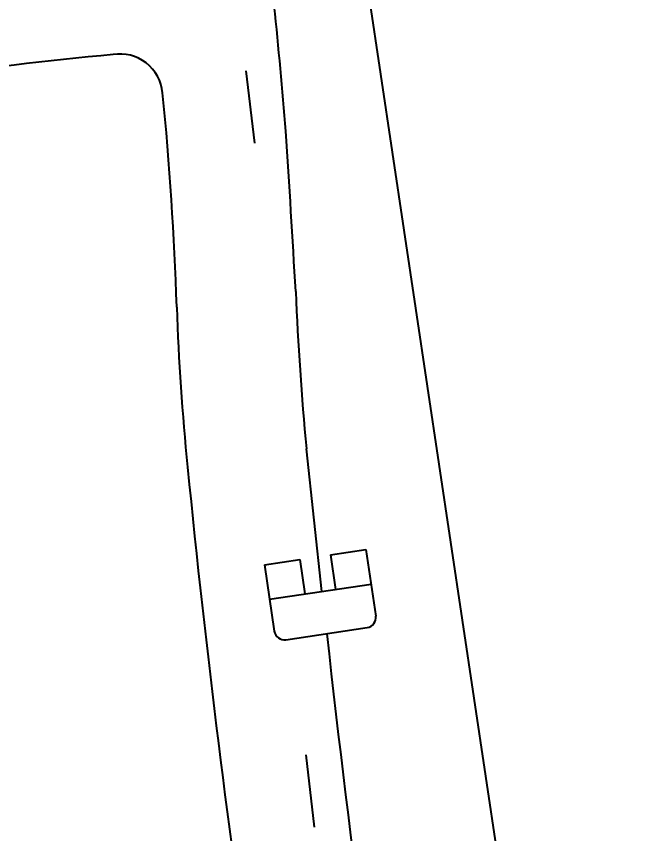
# Model space of a CAD drawing. Header units: inches. Extents: x 49 to 4147, y 45 to 8713.
# Drawn here: x 2930.97 to 2956.57, y 212.12 to 245.93 of the extents above; entities that cross this region are included whole.
import ezdxf

# ---------------------------------------------------------------- set-up
doc = ezdxf.new("R2010")
doc.units = ezdxf.units.IN
doc.header["$LTSCALE"] = 10
doc.header["$MEASUREMENT"] = 0
doc.layers.add('app-u4', color=7, linetype='Continuous')
doc.layers.add('dim-u4', color=7, linetype='Continuous')
doc.layers.get('0').off()
doc.styles.get("Standard").update_dxf_attribs({"font": 'arial.ttf'})
doc.dimstyles.get("Standard").update_dxf_attribs({"dimtxt": 12, "dimasz": 12, "dimexe": 0.18, "dimexo": 0.0625, "dimgap": 0.09, "dimtad": 0, "dimtih": 1, "dimtoh": 1, "dimdec": 3, "dimzin": 0, "dimdsep": 46, "dimlunit": 4, "dimtxsty": 'Standard', "dimcen": 0.09, "dimadec": 0, "dimazin": 0, "dimtfac": 1, "dimtdec": 3, "dimtofl": 0, "dimtmove": 0, "dimatfit": 3, "dimfxl": 1, "dimtolj": 1, "dimtzin": 0, "dimarcsym": 0})

# ---------------------------------------------------------------- blocks, each defined once
blk = doc.blocks.new('A$C21662515')
for p, q in [((31.544, 6.515), (29.212, 6.515)), ((30.335, 6.515), (30.335, 2.953)), ((31.544, 6.515), (31.544, 5.271)), ((22.272, 6.141), (24.802, 6.06)), ((28.859, 6.162), (28.859, 3.306)), ((31.544, 5.271), (30.335, 5.271)), ((30.335, 4.675), (35.317, 4.477)), ((46.075, 4.683), (48.605, 4.601)), ((31.544, 4.197), (30.335, 4.197)), ((31.544, 4.197), (31.544, 2.953)), ((31.544, 2.953), (29.212, 2.953)), ((1.263, 0), (64.737, 0))]:
    blk.add_line(p, q)
for centre, radius, start, end in [((-72.869, 16), 122.914, 356.77741, 3.22259), ((16.01, -383.602), 392.729, 87.18539, 90), ((48.357, 9.078), 1.494, 267.0706, 0.4852), ((31.119, -76.792), 85.548, 83.46939, 87.20209), ((54.345, 126.1), 118.67, 263.46939, 267.07058), ((29.212, 6.162), 0.353, 90, 180), ((11.142, -462.682), 467.745, 87.82929, 90.59039), ((29.969, -95.699), 100.318, 83.81948, 86.944), ((107.655, 740.292), 739.288, 264.809229, 265.241449), ((58.825, 186.141), 183.016, 266.08395, 268.82175), ((29.212, 3.306), 0.353, 180, 270)]:
    blk.add_arc(centre, radius, start, end)
at = {"flags": 8}
for tag, p in [('MODELNUMBER', (33, 16)), ('TRADENAME', (33, 15.998)), ('PRODUCT', (33, 15.997)), ('MATERIAL', (33, 15.995))]:
    blk.add_attdef(tag, p, '', height=0.001, dxfattribs=at)
blk = doc.blocks.new('*D205')
at = {"layer": 'Defpoints', "color": 0, "transparency": 16777216}
for p in [(2935.956, 430.658), (3026.428, 194.366), (2974.508, 186.179)]:
    blk.add_point(p, dxfattribs=at)
at = {"layer": 'dim-u4', "color": 0, "lineweight": -2, "transparency": 16777216}
for p, q in [((2936.018, 430.668), (2988.054, 438.873)), ((2989.746, 426.992), (3004.907, 330.847)), ((3024.559, 206.22), (3009.398, 302.364)), ((2974.57, 186.189), (3026.606, 194.394))]:
    blk.add_line(p, q, dxfattribs=at)
at = {"layer": 'dim-u4', "color": 0, "transparency": 16777216}
for points in [[(2991.721, 427.303), (2987.77, 426.68), (2987.877, 438.845)], [(3026.535, 206.531), (3022.584, 205.908), (3026.428, 194.366)]]:
    blk.add_solid(points, dxfattribs=at)
at = {"layer": 'dim-u4', "color": 0, "transparency": 16777216, "insert": (3007.152, 316.606), "char_height": 12, "attachment_point": 5}
blk.add_mtext('\\A1;20\'-7{\\H1.000000x;\\S1/2;}"', dxfattribs=at)

msp = doc.modelspace()

# ---------------------------------------------------------------- block references
at = {"layer": 'app-u4', "xscale": 1.1907, "yscale": 1.1907, "zscale": 1.1907, "rotation": 98.49999999995507}
msp.add_blockref('A$C21662515', (2954.44845, 187.24284), dxfattribs=at)

# ---------------------------------------------------------------- dimensions: what is measured, and where the dimension line sits
at = {"layer": 'dim-u4'}
dim = msp.add_aligned_dim(p1=(2935.95613, 430.65791), p2=(2974.50801, 186.17887), distance=52.56198, dimstyle='Standard', dxfattribs=at)
dim.commit()
dim.dimension.update_dxf_attribs({"geometry": '*D205', "text_midpoint": (3007.15249, 316.60571)})

doc.saveas('drawing.dxf')
